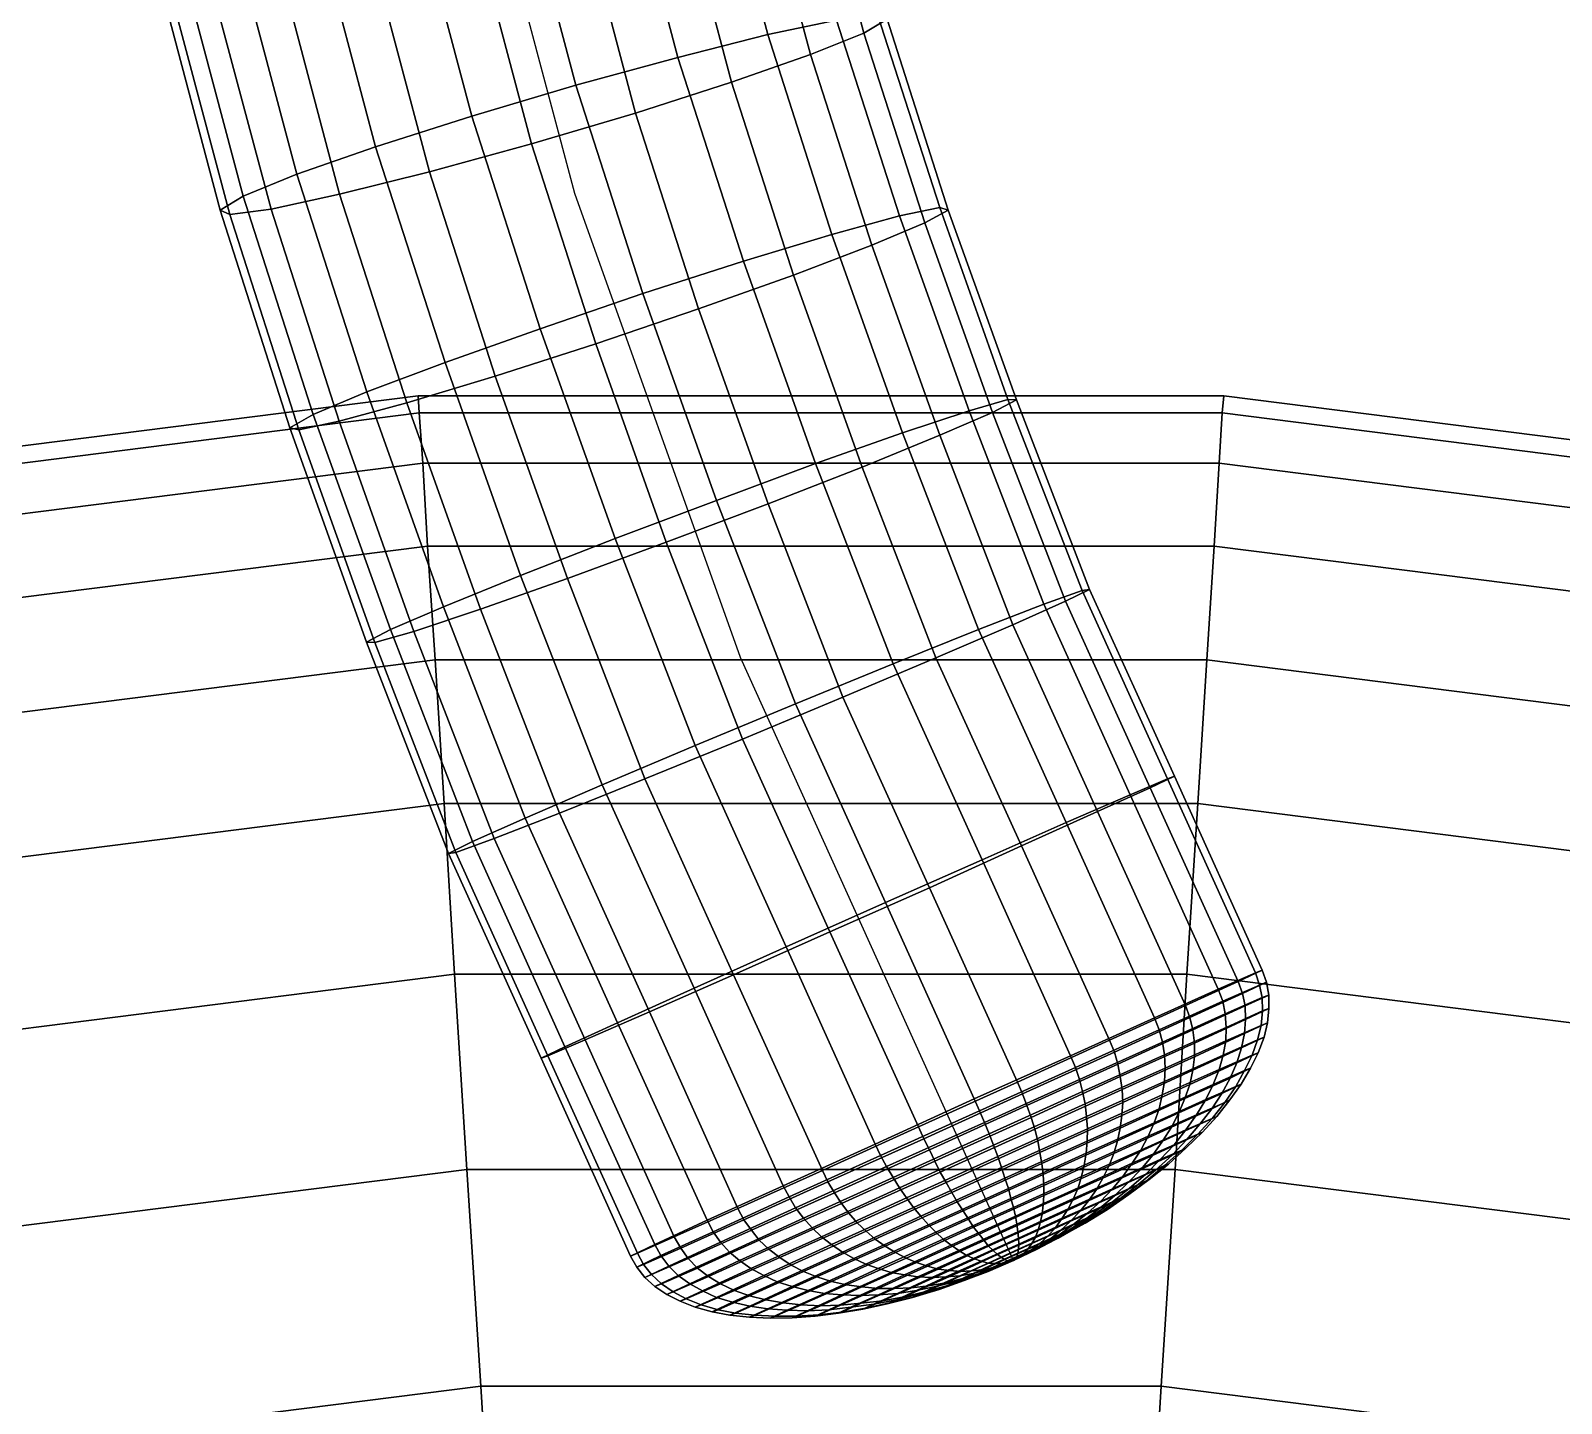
# Model space of a CAD drawing. Extents: x -12.67 to -8.75, y 8.92 to 12.36.
# Drawn here: x -11.5363 to -11.2285, y 11.4786 to 11.7547 of the extents above; entities that cross this region are included whole.
import ezdxf

# ---------------------------------------------------------------- set-up
doc = ezdxf.new("R2010")
doc.units = 0
for name, color, linetype in [('_L__A_S_1', 7, 'CONTINUOUS'), ('CAPSULE_3', 81, 'CONTINUOUS'), ('CHEST', 253, 'CONTINUOUS')]:
    doc.layers.add(name, color=color, linetype=linetype)

msp = doc.modelspace()

# ---------------------------------------------------------------- linework, layer by layer
at = {"layer": '_L__A_S_1'}
msp.add_polyline3d([(-11.3387, 11.5073, 0), (-11.3936, 11.6286, -0.0004), (-11.4269, 11.7219, -0.0043), (-11.4478, 11.8005, -0.0103), (-11.4592, 11.8658, -0.0175), (-11.464, 11.9193, -0.0253), (-11.4646, 11.9536, -0.0312), (-11.4625, 11.9951, -0.0395), (-11.4571, 12.0349, -0.0487), (-11.4485, 12.0731, -0.0589), (-11.4367, 12.1097, -0.07), (-11.4216, 12.1447, -0.0821), (-11.4034, 12.178, -0.0952), (-11.3819, 12.2097, -0.1092), (-11.3518, 12.2456, -0.1273), (-11.3171, 12.2792, -0.1468), (-11.2914, 12.3003, -0.1606), (-11.2636, 12.3203, -0.1749)], dxfattribs=at)

# ---------------------------------------------------------------- meshes
at = {"layer": 'CAPSULE_3'}
mesh = msp.add_polyface(dxfattribs=at)
corners = [(-11.402, 11.6987, -0.0714), (-11.4147, 11.7381, -0.0735), (-11.4356, 11.7319, -0.0751), (-11.4227, 11.6917, -0.0729), (-11.4252, 11.7779, -0.0766), (-11.4464, 11.7726, -0.0782), (-11.4085, 11.6518, -0.0713), (-11.4429, 11.6852, -0.0676), (-11.4284, 11.6445, -0.0659), (-11.4561, 11.7263, -0.0698), (-11.4672, 11.7679, -0.073), (-11.4607, 11.6798, -0.056), (-11.4459, 11.6383, -0.0543), (-11.4742, 11.7218, -0.0583), (-11.4855, 11.7644, -0.0616), (-11.4764, 11.81, -0.077), (-11.495, 11.8076, -0.0656), (-11.4743, 11.6761, -0.0392), (-11.4593, 11.6338, -0.0375), (-11.488, 11.7188, -0.0416), (-11.4996, 11.7624, -0.0449), (-11.5093, 11.8066, -0.0491), (-11.4824, 11.6744, -0.019), (-11.4671, 11.6316, -0.0172), (-11.4963, 11.7177, -0.0213), (-11.5081, 11.7621, -0.0247), (-11.518, 11.8071, -0.029), (-11.4842, 11.6748, 0.0029), (-11.4688, 11.6317, 0.0046), (-11.4982, 11.7186, 0.0005), (-11.5101, 11.7634, -0.003), (-11.5201, 11.8089, -0.0072), (-11.4795, 11.6775, 0.0241), (-11.464, 11.6342, 0.0259), (-11.4936, 11.7214, 0.0217), (-11.5055, 11.7663, 0.0182), (-11.5155, 11.8121, 0.0139), (-11.4687, 11.682, 0.0426), (-11.4533, 11.6388, 0.0444), (-11.4828, 11.7258, 0.0402), (-11.4947, 11.7705, 0.0368), (-11.453, 11.6879, 0.0567), (-11.4378, 11.6451, 0.0585), (-11.467, 11.7313, 0.0543), (-11.4787, 11.7756, 0.0509), (-11.4339, 11.6947, 0.0649), (-11.4188, 11.6525, 0.0666), (-11.4476, 11.7375, 0.0626), (-11.4592, 11.7811, 0.0592), (-11.4267, 11.7437, 0.0641), (-11.4132, 11.7018, 0.0664), (-11.438, 11.7864, 0.0609), (-11.4172, 11.791, 0.0557), (-11.4062, 11.7493, 0.0589)]
mesh.append_faces([[corners[k] for k in face] for face in [(0, 1, 2, 3), (1, 4, 5, 2), (6, 3, 7, 8), (3, 2, 9, 7), (2, 5, 10, 9), (8, 7, 11, 12), (7, 9, 13, 11), (9, 10, 14, 13), (10, 15, 16, 14), (12, 11, 17, 18), (11, 13, 19, 17), (13, 14, 20, 19), (14, 16, 21, 20), (18, 17, 22, 23), (17, 19, 24, 22), (19, 20, 25, 24), (20, 21, 26, 25), (23, 22, 27, 28), (22, 24, 29, 27), (24, 25, 30, 29), (25, 26, 31, 30), (28, 27, 32, 33), (27, 29, 34, 32), (29, 30, 35, 34), (30, 31, 36, 35), (33, 32, 37, 38), (32, 34, 39, 37), (34, 35, 40, 39), (38, 37, 41, 42), (37, 39, 43, 41), (39, 40, 44, 43), (42, 41, 45, 46), (41, 43, 47, 45), (43, 44, 48, 47), (45, 47, 49, 50), (47, 48, 51, 49), (49, 51, 52, 53)]])
mesh = msp.add_polyface(dxfattribs=at)
corners = [(-11.3282, 11.6399, -0.0279), (-11.3429, 11.6779, -0.029), (-11.3535, 11.6733, -0.0475), (-11.3388, 11.6352, -0.0464), (-11.3565, 11.716, -0.0306), (-11.3672, 11.7115, -0.0491), (-11.3688, 11.7542, -0.0326), (-11.3795, 11.7499, -0.0512), (-11.3789, 11.7926, -0.0356), (-11.3898, 11.7884, -0.0541), (-11.3691, 11.6669, -0.0616), (-11.3543, 11.6285, -0.0605), (-11.3829, 11.7055, -0.0632), (-11.3954, 11.7443, -0.0653), (-11.4057, 11.7833, -0.0683), (-11.388, 11.6595, -0.0698), (-11.373, 11.6206, -0.0686), (-11.402, 11.6987, -0.0714), (-11.4147, 11.7381, -0.0735), (-11.4252, 11.7779, -0.0766), (-11.4085, 11.6518, -0.0713), (-11.3932, 11.6122, -0.0701), (-11.4227, 11.6917, -0.0729), (-11.4188, 11.6525, 0.0666), (-11.4339, 11.6947, 0.0649), (-11.4132, 11.7018, 0.0664), (-11.3984, 11.6602, 0.0681), (-11.3825, 11.6193, 0.0693), (-11.3785, 11.6676, 0.0628), (-11.3629, 11.6273, 0.064), (-11.393, 11.7083, 0.0611), (-11.4267, 11.7437, 0.0641), (-11.4062, 11.7493, 0.0589), (-11.361, 11.6738, 0.0512), (-11.3457, 11.6342, 0.0523), (-11.3752, 11.7137, 0.0495), (-11.3881, 11.7539, 0.0473), (-11.4172, 11.791, 0.0557), (-11.3989, 11.7945, 0.0442), (-11.3476, 11.6782, 0.0344), (-11.3326, 11.6393, 0.0355), (-11.3616, 11.7174, 0.0328), (-11.3743, 11.7568, 0.0306), (-11.3848, 11.7966, 0.0276), (-11.3398, 11.6805, 0.0141), (-11.3249, 11.6421, 0.0152), (-11.3535, 11.7191, 0.0125), (-11.366, 11.7579, 0.0104), (-11.3763, 11.7969, 0.0074), (-11.3381, 11.6804, -0.0078), (-11.3234, 11.6423, -0.0066), (-11.3518, 11.7186, -0.0093), (-11.3641, 11.757, -0.0114), (-11.3743, 11.7956, -0.0144)]
mesh.append_faces([[corners[k] for k in face] for face in [(0, 1, 2, 3), (1, 4, 5, 2), (4, 6, 7, 5), (6, 8, 9, 7), (3, 2, 10, 11), (2, 5, 12, 10), (5, 7, 13, 12), (7, 9, 14, 13), (11, 10, 15, 16), (10, 12, 17, 15), (12, 13, 18, 17), (13, 14, 19, 18), (16, 15, 20, 21), (15, 17, 22, 20), (23, 24, 25, 26), (27, 26, 28, 29), (26, 25, 30, 28), (25, 31, 32, 30), (29, 28, 33, 34), (28, 30, 35, 33), (30, 32, 36, 35), (32, 37, 38, 36), (34, 33, 39, 40), (33, 35, 41, 39), (35, 36, 42, 41), (36, 38, 43, 42), (40, 39, 44, 45), (39, 41, 46, 44), (41, 42, 47, 46), (42, 43, 48, 47), (45, 44, 49, 50), (44, 46, 51, 49), (46, 47, 52, 51), (47, 48, 53, 52), (50, 49, 1, 0), (49, 51, 4, 1), (51, 52, 6, 4), (52, 53, 8, 6)]])
mesh = msp.add_polyface(dxfattribs=at)
corners = [(-11.3371, 11.5907, -0.0603), (-11.3543, 11.6285, -0.0605), (-11.373, 11.6206, -0.0686), (-11.3556, 11.5823, -0.0685), (-11.3379, 11.5432, -0.0684), (-11.3756, 11.5734, -0.07), (-11.3578, 11.5342, -0.0698), (-11.3932, 11.6122, -0.0701), (-11.3567, 11.5318, -0.0696), (-11.3771, 11.5254, -0.0645), (-11.376, 11.5231, -0.0643), (-11.395, 11.5648, -0.0646), (-11.4128, 11.6042, -0.0648), (-11.4085, 11.6518, -0.0713), (-11.4284, 11.6445, -0.0659), (-11.4119, 11.5573, -0.053), (-11.3941, 11.5178, -0.0528), (-11.43, 11.5973, -0.0531), (-11.4459, 11.6383, -0.0543), (-11.4248, 11.5517, -0.0362), (-11.4069, 11.5121, -0.036), (-11.4431, 11.5922, -0.0363), (-11.4593, 11.6338, -0.0375), (-11.4323, 11.5485, -0.0158), (-11.4143, 11.5088, -0.0157), (-11.4508, 11.5894, -0.016), (-11.4671, 11.6316, -0.0172), (-11.4523, 11.5892, 0.0059), (-11.4337, 11.548, 0.006), (-11.4688, 11.6317, 0.0046), (-11.4157, 11.5082, 0.0062), (-11.4289, 11.5503, 0.0273), (-11.4108, 11.5105, 0.0274), (-11.4475, 11.5916, 0.0271), (-11.464, 11.6342, 0.0259), (-11.4183, 11.5551, 0.0458), (-11.4003, 11.5154, 0.0459), (-11.4369, 11.5963, 0.0456), (-11.4533, 11.6388, 0.0444), (-11.4029, 11.5621, 0.0598), (-11.385, 11.5223, 0.06), (-11.4214, 11.603, 0.0597), (-11.4378, 11.6451, 0.0585), (-11.3844, 11.5704, 0.068), (-11.3665, 11.5307, 0.0681), (-11.4027, 11.6109, 0.0678), (-11.4188, 11.6525, 0.0666), (-11.3629, 11.524, 0.0663), (-11.3642, 11.5262, 0.0673), (-11.3445, 11.5351, 0.0688), (-11.3436, 11.5328, 0.0677), (-11.3654, 11.5284, 0.0679), (-11.3455, 11.5374, 0.0694), (-11.3466, 11.5398, 0.0696), (-11.3644, 11.5793, 0.0695), (-11.3825, 11.6193, 0.0693), (-11.3984, 11.6602, 0.0681), (-11.3629, 11.6273, 0.064), (-11.345, 11.5879, 0.0641)]
mesh.append_faces([[corners[k] for k in face] for face in [(0, 1, 2, 3), (4, 3, 5, 6), (3, 2, 7, 5), (8, 6, 9, 10), (6, 5, 11, 9), (5, 7, 12, 11), (7, 13, 14, 12), (9, 11, 15, 16), (11, 12, 17, 15), (12, 14, 18, 17), (16, 15, 19, 20), (15, 17, 21, 19), (17, 18, 22, 21), (20, 19, 23, 24), (19, 21, 25, 23), (21, 22, 26, 25), (23, 25, 27, 28), (25, 26, 29, 27), (30, 28, 31, 32), (28, 27, 33, 31), (27, 29, 34, 33), (32, 31, 35, 36), (31, 33, 37, 35), (33, 34, 38, 37), (36, 35, 39, 40), (35, 37, 41, 39), (37, 38, 42, 41), (40, 39, 43, 44), (39, 41, 45, 43), (41, 42, 46, 45), (47, 48, 49, 50), (48, 51, 52, 49), (51, 44, 53, 52), (44, 43, 54, 53), (43, 45, 55, 54), (45, 46, 56, 55), (54, 55, 57, 58)]])
mesh = msp.add_polyface(dxfattribs=at)
corners = [(-11.3112, 11.6024, -0.0278), (-11.3282, 11.6399, -0.0279), (-11.3388, 11.6352, -0.0464), (-11.3218, 11.5976, -0.0463), (-11.3041, 11.5586, -0.0462), (-11.3371, 11.5907, -0.0603), (-11.3194, 11.5516, -0.0602), (-11.3543, 11.6285, -0.0605), (-11.3178, 11.5314, -0.0487), (-11.3172, 11.5339, -0.0513), (-11.333, 11.5268, -0.0582), (-11.3327, 11.5246, -0.0553), (-11.3169, 11.5365, -0.0536), (-11.3334, 11.529, -0.0609), (-11.3167, 11.5391, -0.0556), (-11.3338, 11.5314, -0.0631), (-11.3168, 11.5417, -0.0572), (-11.3344, 11.5337, -0.065), (-11.3172, 11.5443, -0.0585), (-11.3351, 11.5361, -0.0664), (-11.3177, 11.5468, -0.0594), (-11.336, 11.5385, -0.0675), (-11.3184, 11.5492, -0.06), (-11.3369, 11.5408, -0.0681), (-11.3379, 11.5432, -0.0684), (-11.3556, 11.5823, -0.0685), (-11.3545, 11.5273, -0.0679), (-11.3534, 11.5251, -0.0664), (-11.3556, 11.5296, -0.069), (-11.3567, 11.5318, -0.0696), (-11.3578, 11.5342, -0.0698), (-11.3404, 11.5239, 0.0594), (-11.3411, 11.526, 0.0621), (-11.3238, 11.5338, 0.0573), (-11.3239, 11.5313, 0.0548), (-11.3418, 11.5282, 0.0643), (-11.324, 11.5363, 0.0594), (-11.3427, 11.5305, 0.0662), (-11.3243, 11.5388, 0.0611), (-11.3436, 11.5328, 0.0677), (-11.3248, 11.5413, 0.0625), (-11.3445, 11.5351, 0.0688), (-11.3254, 11.5437, 0.0635), (-11.3455, 11.5374, 0.0694), (-11.3262, 11.5461, 0.0641), (-11.3466, 11.5398, 0.0696), (-11.3272, 11.5485, 0.0643), (-11.3644, 11.5793, 0.0695), (-11.345, 11.5879, 0.0641), (-11.3245, 11.5265, 0.0489), (-11.3241, 11.5289, 0.052), (-11.3104, 11.535, 0.0426), (-11.3116, 11.5323, 0.04), (-11.3094, 11.5378, 0.0449), (-11.3088, 11.5406, 0.0469), (-11.3083, 11.5433, 0.0486), (-11.3082, 11.546, 0.0501), (-11.3083, 11.5487, 0.0512), (-11.3087, 11.5512, 0.052), (-11.3094, 11.5537, 0.0525), (-11.3103, 11.5561, 0.0526), (-11.3281, 11.5954, 0.0525), (-11.3629, 11.6273, 0.064), (-11.3457, 11.6342, 0.0523), (-11.3326, 11.6393, 0.0355), (-11.3152, 11.601, 0.0356), (-11.3249, 11.6421, 0.0152), (-11.3077, 11.6042, 0.0153), (-11.3063, 11.6047, -0.0065), (-11.3234, 11.6423, -0.0066)]
mesh.append_faces([[corners[k] for k in face] for face in [(0, 1, 2, 3), (4, 3, 5, 6), (3, 2, 7, 5), (8, 9, 10, 11), (9, 12, 13, 10), (12, 14, 15, 13), (14, 16, 17, 15), (16, 18, 19, 17), (18, 20, 21, 19), (20, 22, 23, 21), (22, 6, 24, 23), (6, 5, 25, 24), (17, 19, 26, 27), (19, 21, 28, 26), (21, 23, 29, 28), (23, 24, 30, 29), (31, 32, 33, 34), (32, 35, 36, 33), (35, 37, 38, 36), (37, 39, 40, 38), (39, 41, 42, 40), (41, 43, 44, 42), (43, 45, 46, 44), (45, 47, 48, 46), (49, 50, 51, 52), (50, 34, 53, 51), (34, 33, 54, 53), (33, 36, 55, 54), (36, 38, 56, 55), (38, 40, 57, 56), (40, 42, 58, 57), (42, 44, 59, 58), (44, 46, 60, 59), (46, 48, 61, 60), (48, 62, 63, 61), (61, 63, 64, 65), (65, 64, 66, 67), (68, 69, 1, 0)]])
mesh = msp.add_polyface(dxfattribs=at)
corners = [(-11.2928, 11.5501, -0.0255), (-11.2922, 11.553, -0.0262), (-11.3023, 11.5483, -0.0439), (-11.3026, 11.5456, -0.0426), (-11.292, 11.5558, -0.0268), (-11.3023, 11.551, -0.0449), (-11.2921, 11.5585, -0.0273), (-11.3026, 11.5537, -0.0456), (-11.2926, 11.561, -0.0275), (-11.3032, 11.5562, -0.046), (-11.2935, 11.5634, -0.0276), (-11.3041, 11.5586, -0.0462), (-11.3112, 11.6024, -0.0278), (-11.3218, 11.5976, -0.0463), (-11.3177, 11.5468, -0.0594), (-11.3172, 11.5443, -0.0585), (-11.3184, 11.5492, -0.06), (-11.3194, 11.5516, -0.0602), (-11.3083, 11.5433, 0.0486), (-11.3082, 11.546, 0.0501), (-11.296, 11.5515, 0.0341), (-11.2965, 11.5486, 0.0331), (-11.3083, 11.5487, 0.0512), (-11.2959, 11.5542, 0.0348), (-11.3087, 11.5512, 0.052), (-11.2961, 11.5569, 0.0354), (-11.3094, 11.5537, 0.0525), (-11.2966, 11.5595, 0.0357), (-11.3103, 11.5561, 0.0526), (-11.2975, 11.5619, 0.0358), (-11.3281, 11.5954, 0.0525), (-11.3152, 11.601, 0.0356), (-11.2973, 11.5457, 0.0319), (-11.2896, 11.5517, 0.0143), (-11.2907, 11.5486, 0.0138), (-11.2889, 11.5546, 0.0147), (-11.2886, 11.5575, 0.0151), (-11.2887, 11.5602, 0.0153), (-11.2892, 11.5627, 0.0154), (-11.29, 11.5652, 0.0155), (-11.3077, 11.6042, 0.0153), (-11.2922, 11.5455, 0.0132), (-11.2895, 11.5491, -0.0057), (-11.291, 11.546, -0.0054), (-11.2883, 11.5522, -0.0059), (-11.2876, 11.5551, -0.006), (-11.2873, 11.558, -0.0062), (-11.2873, 11.5607, -0.0063), (-11.2878, 11.5633, -0.0064), (-11.2887, 11.5657, -0.0064), (-11.3063, 11.6047, -0.0065), (-11.3249, 11.6421, 0.0152), (-11.3234, 11.6423, -0.0066), (-11.2938, 11.5471, -0.0246)]
mesh.append_faces([[corners[k] for k in face] for face in [(0, 1, 2, 3), (1, 4, 5, 2), (4, 6, 7, 5), (6, 8, 9, 7), (8, 10, 11, 9), (10, 12, 13, 11), (5, 7, 14, 15), (7, 9, 16, 14), (9, 11, 17, 16), (18, 19, 20, 21), (19, 22, 23, 20), (22, 24, 25, 23), (24, 26, 27, 25), (26, 28, 29, 27), (28, 30, 31, 29), (32, 21, 33, 34), (21, 20, 35, 33), (20, 23, 36, 35), (23, 25, 37, 36), (25, 27, 38, 37), (27, 29, 39, 38), (29, 31, 40, 39), (41, 34, 42, 43), (34, 33, 44, 42), (33, 35, 45, 44), (35, 36, 46, 45), (36, 37, 47, 46), (37, 38, 48, 47), (38, 39, 49, 48), (39, 40, 50, 49), (40, 51, 52, 50), (42, 44, 0, 53), (44, 45, 1, 0), (45, 46, 4, 1), (46, 47, 6, 4), (47, 48, 8, 6), (48, 49, 10, 8), (49, 50, 12, 10)]])
mesh = msp.add_polyface(dxfattribs=at)
corners = [(-11.3068, 11.5285, -0.0162), (-11.3039, 11.5316, -0.0179), (-11.3107, 11.5284, -0.0299), (-11.313, 11.5257, -0.0271), (-11.3012, 11.5347, -0.0195), (-11.3087, 11.5313, -0.0326), (-11.2988, 11.5378, -0.021), (-11.3069, 11.5341, -0.0351), (-11.2968, 11.5409, -0.0223), (-11.3054, 11.537, -0.0373), (-11.2951, 11.544, -0.0235), (-11.3042, 11.5399, -0.0393), (-11.2938, 11.5471, -0.0246), (-11.3032, 11.5427, -0.0411), (-11.2928, 11.5501, -0.0255), (-11.3026, 11.5456, -0.0426), (-11.3185, 11.5288, -0.0457), (-11.3195, 11.5263, -0.0425), (-11.3178, 11.5314, -0.0487), (-11.3172, 11.5339, -0.0513), (-11.3169, 11.5365, -0.0536), (-11.3167, 11.5391, -0.0556), (-11.3023, 11.5483, -0.0439), (-11.3168, 11.5417, -0.0572), (-11.3023, 11.551, -0.0449), (-11.3172, 11.5443, -0.0585), (-11.3148, 11.5269, 0.0342), (-11.3131, 11.5295, 0.0372), (-11.304, 11.5336, 0.0254), (-11.3064, 11.5306, 0.0233), (-11.3116, 11.5323, 0.04), (-11.3019, 11.5366, 0.0273), (-11.3104, 11.535, 0.0426), (-11.3, 11.5397, 0.029), (-11.3094, 11.5378, 0.0449), (-11.2985, 11.5427, 0.0306), (-11.3088, 11.5406, 0.0469), (-11.2973, 11.5457, 0.0319), (-11.3083, 11.5433, 0.0486), (-11.2965, 11.5486, 0.0331), (-11.3092, 11.5276, 0.0211), (-11.3016, 11.5327, 0.0101), (-11.3048, 11.5295, 0.0091), (-11.2987, 11.5359, 0.011), (-11.2962, 11.5391, 0.0118), (-11.294, 11.5423, 0.0126), (-11.2922, 11.5455, 0.0132), (-11.2907, 11.5486, 0.0138), (-11.3007, 11.5331, -0.0041), (-11.304, 11.5299, -0.0037), (-11.2978, 11.5363, -0.0045), (-11.2952, 11.5396, -0.0048), (-11.2929, 11.5428, -0.0051), (-11.291, 11.546, -0.0054), (-11.2895, 11.5491, -0.0057)]
mesh.append_faces([[corners[k] for k in face] for face in [(0, 1, 2, 3), (1, 4, 5, 2), (4, 6, 7, 5), (6, 8, 9, 7), (8, 10, 11, 9), (10, 12, 13, 11), (12, 14, 15, 13), (5, 7, 16, 17), (7, 9, 18, 16), (9, 11, 19, 18), (11, 13, 20, 19), (13, 15, 21, 20), (15, 22, 23, 21), (22, 24, 25, 23), (26, 27, 28, 29), (27, 30, 31, 28), (30, 32, 33, 31), (32, 34, 35, 33), (34, 36, 37, 35), (36, 38, 39, 37), (40, 29, 41, 42), (29, 28, 43, 41), (28, 31, 44, 43), (31, 33, 45, 44), (33, 35, 46, 45), (35, 37, 47, 46), (42, 41, 48, 49), (41, 43, 50, 48), (43, 44, 51, 50), (44, 45, 52, 51), (45, 46, 53, 52), (49, 48, 1, 0), (48, 50, 4, 1), (50, 51, 6, 4), (51, 52, 8, 6), (52, 53, 10, 8), (53, 54, 12, 10)]])
mesh = msp.add_polyface(dxfattribs=at)
corners = [(-11.3857, 11.5079, -0.0488), (-11.3879, 11.5096, -0.0502), (-11.4, 11.5041, -0.0342), (-11.3976, 11.5026, -0.0332), (-11.3898, 11.5114, -0.0513), (-11.4022, 11.5058, -0.035), (-11.3914, 11.5134, -0.0522), (-11.4041, 11.5077, -0.0356), (-11.3929, 11.5155, -0.0527), (-11.4056, 11.5098, -0.0359), (-11.3941, 11.5178, -0.0528), (-11.4069, 11.5121, -0.036), (-11.3885, 11.4994, -0.0291), (-11.3918, 11.5002, -0.0307), (-11.3981, 11.4974, -0.0133), (-11.3946, 11.4967, -0.0126), (-11.3948, 11.5013, -0.032), (-11.4015, 11.4984, -0.0139), (-11.4045, 11.4996, -0.0145), (-11.4071, 11.501, -0.0149), (-11.4095, 11.5026, -0.0152), (-11.4115, 11.5045, -0.0155), (-11.4131, 11.5065, -0.0156), (-11.4143, 11.5088, -0.0157), (-11.3907, 11.4963, -0.0119), (-11.3957, 11.4963, 0.005), (-11.3918, 11.4959, 0.0047), (-11.3993, 11.497, 0.0053), (-11.4027, 11.4979, 0.0055), (-11.4057, 11.4991, 0.0057), (-11.4084, 11.5005, 0.0059), (-11.4108, 11.5021, 0.006), (-11.4128, 11.5039, 0.0061), (-11.4144, 11.506, 0.0062), (-11.4157, 11.5082, 0.0062), (-11.4323, 11.5485, -0.0158), (-11.4337, 11.548, 0.006), (-11.3952, 11.4989, 0.0234), (-11.3917, 11.4981, 0.0222), (-11.3984, 11.4999, 0.0245), (-11.4012, 11.5012, 0.0254), (-11.4038, 11.5026, 0.0261), (-11.4061, 11.5043, 0.0267), (-11.408, 11.5062, 0.0271), (-11.4096, 11.5083, 0.0273), (-11.4108, 11.5105, 0.0274), (-11.3915, 11.5057, 0.0425), (-11.3889, 11.5043, 0.041), (-11.3938, 11.5073, 0.0437), (-11.3958, 11.509, 0.0447), (-11.3976, 11.511, 0.0454), (-11.3991, 11.5131, 0.0458), (-11.4003, 11.5154, 0.0459)]
mesh.append_faces([[corners[k] for k in face] for face in [(0, 1, 2, 3), (1, 4, 5, 2), (4, 6, 7, 5), (6, 8, 9, 7), (8, 10, 11, 9), (12, 13, 14, 15), (13, 16, 17, 14), (16, 3, 18, 17), (3, 2, 19, 18), (2, 5, 20, 19), (5, 7, 21, 20), (7, 9, 22, 21), (9, 11, 23, 22), (24, 15, 25, 26), (15, 14, 27, 25), (14, 17, 28, 27), (17, 18, 29, 28), (18, 19, 30, 29), (19, 20, 31, 30), (20, 21, 32, 31), (21, 22, 33, 32), (22, 23, 34, 33), (23, 35, 36, 34), (25, 27, 37, 38), (27, 28, 39, 37), (28, 29, 40, 39), (29, 30, 41, 40), (30, 31, 42, 41), (31, 32, 43, 42), (32, 33, 44, 43), (33, 34, 45, 44), (39, 40, 46, 47), (40, 41, 48, 46), (41, 42, 49, 48), (42, 43, 50, 49), (43, 44, 51, 50), (44, 45, 52, 51)]])
mesh = msp.add_polyface(dxfattribs=at)
corners = [(-11.3446, 11.5113, -0.041), (-11.3456, 11.5126, -0.0453), (-11.3582, 11.5069, -0.0418), (-11.356, 11.5062, -0.0379), (-11.3467, 11.514, -0.0493), (-11.3603, 11.5078, -0.0455), (-11.3477, 11.5156, -0.0531), (-11.3624, 11.5089, -0.049), (-11.3488, 11.5173, -0.0564), (-11.3645, 11.5102, -0.0521), (-11.35, 11.5191, -0.0595), (-11.3665, 11.5116, -0.0549), (-11.3511, 11.521, -0.0622), (-11.3683, 11.5132, -0.0574), (-11.3522, 11.523, -0.0645), (-11.3701, 11.5149, -0.0595), (-11.3534, 11.5251, -0.0664), (-11.3718, 11.5168, -0.0613), (-11.3545, 11.5273, -0.0679), (-11.3733, 11.5188, -0.0627), (-11.3556, 11.5296, -0.069), (-11.3747, 11.5209, -0.0637), (-11.3567, 11.5318, -0.0696), (-11.376, 11.5231, -0.0643), (-11.3471, 11.5052, -0.0199), (-11.3493, 11.5051, -0.0246), (-11.3558, 11.5022, -0.0202), (-11.3523, 11.5028, -0.0163), (-11.3515, 11.5053, -0.0292), (-11.3592, 11.5018, -0.0239), (-11.3538, 11.5056, -0.0336), (-11.3626, 11.5017, -0.0276), (-11.3659, 11.5017, -0.031), (-11.3692, 11.502, -0.0343), (-11.3723, 11.5024, -0.0373), (-11.3753, 11.5031, -0.0401), (-11.3782, 11.504, -0.0427), (-11.3809, 11.5051, -0.045), (-11.3834, 11.5064, -0.047), (-11.3767, 11.5007, 0.0325), (-11.38, 11.5013, 0.035), (-11.3684, 11.5066, 0.0457), (-11.3659, 11.5057, 0.0425), (-11.3551, 11.5039, 0.0273), (-11.3579, 11.504, 0.0314), (-11.3482, 11.5084, 0.0356), (-11.3467, 11.5077, 0.031), (-11.3606, 11.5044, 0.0353), (-11.3497, 11.5093, 0.0401), (-11.3633, 11.5049, 0.039), (-11.3512, 11.5104, 0.0443), (-11.3528, 11.5116, 0.0482), (-11.3543, 11.513, 0.0519), (-11.3708, 11.5077, 0.0486), (-11.3558, 11.5145, 0.0552), (-11.3731, 11.509, 0.0512), (-11.3573, 11.5162, 0.0581), (-11.3753, 11.5105, 0.0535), (-11.3588, 11.518, 0.0607), (-11.3773, 11.5121, 0.0555), (-11.3602, 11.5199, 0.063), (-11.3792, 11.5139, 0.0571), (-11.3616, 11.5219, 0.0648), (-11.3809, 11.5158, 0.0583), (-11.3629, 11.524, 0.0663), (-11.3825, 11.5179, 0.0593), (-11.3642, 11.5262, 0.0673), (-11.3838, 11.5201, 0.0598), (-11.3654, 11.5284, 0.0679), (-11.3418, 11.5282, 0.0643), (-11.3411, 11.526, 0.0621), (-11.3427, 11.5305, 0.0662), (-11.3436, 11.5328, 0.0677)]
mesh.append_faces([[corners[k] for k in face] for face in [(0, 1, 2, 3), (1, 4, 5, 2), (4, 6, 7, 5), (6, 8, 9, 7), (8, 10, 11, 9), (10, 12, 13, 11), (12, 14, 15, 13), (14, 16, 17, 15), (16, 18, 19, 17), (18, 20, 21, 19), (20, 22, 23, 21), (24, 25, 26, 27), (25, 28, 29, 26), (28, 30, 31, 29), (30, 3, 32, 31), (3, 2, 33, 32), (2, 5, 34, 33), (5, 7, 35, 34), (7, 9, 36, 35), (9, 11, 37, 36), (11, 13, 38, 37), (39, 40, 41, 42), (43, 44, 45, 46), (44, 47, 48, 45), (47, 49, 50, 48), (49, 42, 51, 50), (42, 41, 52, 51), (41, 53, 54, 52), (53, 55, 56, 54), (55, 57, 58, 56), (57, 59, 60, 58), (59, 61, 62, 60), (61, 63, 64, 62), (63, 65, 66, 64), (65, 67, 68, 66), (58, 60, 69, 70), (60, 62, 71, 69), (62, 64, 72, 71)]])
mesh = msp.add_polyface(dxfattribs=at)
corners = [(-11.3387, 11.5073), (-11.3342, 11.5095, -0.0022), (-11.335, 11.5091, -0.0036), (-11.3362, 11.5085, -0.0047), (-11.3377, 11.5079, -0.0054), (-11.3338, 11.51, -0.0094), (-11.3367, 11.5086, -0.0107), (-11.3358, 11.5096, -0.0159), (-11.3404, 11.5075, -0.0163), (-11.3398, 11.5072, -0.0109), (-11.335, 11.5107, -0.0211), (-11.3411, 11.5079, -0.0215), (-11.3343, 11.5119, -0.0261), (-11.3419, 11.5085, -0.0267), (-11.3337, 11.5134, -0.031), (-11.3428, 11.5093, -0.0317), (-11.3333, 11.5149, -0.0357), (-11.3437, 11.5102, -0.0364), (-11.3329, 11.5166, -0.0401), (-11.3446, 11.5113, -0.041), (-11.3327, 11.5185, -0.0443), (-11.3456, 11.5126, -0.0453), (-11.3326, 11.5204, -0.0483), (-11.3467, 11.514, -0.0493), (-11.3326, 11.5224, -0.0519), (-11.3477, 11.5156, -0.0531), (-11.3327, 11.5246, -0.0553), (-11.3488, 11.5173, -0.0564), (-11.333, 11.5268, -0.0582), (-11.35, 11.5191, -0.0595), (-11.3334, 11.529, -0.0609), (-11.3511, 11.521, -0.0622), (-11.3338, 11.5314, -0.0631), (-11.3522, 11.523, -0.0645), (-11.3344, 11.5337, -0.065), (-11.3534, 11.5251, -0.0664), (-11.356, 11.5062, -0.0379), (-11.3538, 11.5056, -0.0336), (-11.3425, 11.5067, 0.0159), (-11.3438, 11.5068, 0.0211), (-11.3377, 11.5096, 0.0215), (-11.3378, 11.5088, 0.0163), (-11.3452, 11.5072, 0.0261), (-11.3376, 11.5106, 0.0267), (-11.3467, 11.5077, 0.031), (-11.3377, 11.5118, 0.0316), (-11.3482, 11.5084, 0.0356), (-11.3378, 11.5131, 0.0364), (-11.3497, 11.5093, 0.0401), (-11.338, 11.5146, 0.041), (-11.3512, 11.5104, 0.0443), (-11.3383, 11.5162, 0.0453), (-11.3528, 11.5116, 0.0482), (-11.3387, 11.518, 0.0493), (-11.3543, 11.513, 0.0519), (-11.3392, 11.5198, 0.053), (-11.3558, 11.5145, 0.0552), (-11.3397, 11.5218, 0.0564), (-11.3573, 11.5162, 0.0581), (-11.3404, 11.5239, 0.0594), (-11.3588, 11.518, 0.0607), (-11.3411, 11.526, 0.0621), (-11.3383, 11.5076, 0.0055), (-11.3368, 11.5083, 0.005), (-11.338, 11.5081, 0.0109), (-11.335, 11.5095, 0.0101), (-11.3333, 11.5108, 0.015), (-11.3317, 11.5123, 0.0199), (-11.3355, 11.5089, 0.0041), (-11.3345, 11.5094, 0.0028), (-11.3339, 11.5096, 0.0012), (-11.3338, 11.5097, -0.0005)]
mesh.append_faces([[corners[k] for k in face] for face in [(0, 1, 2, 2), (0, 2, 3, 3), (0, 3, 4, 4), (3, 5, 6, 4), (6, 7, 8, 9), (7, 10, 11, 8), (10, 12, 13, 11), (12, 14, 15, 13), (14, 16, 17, 15), (16, 18, 19, 17), (18, 20, 21, 19), (20, 22, 23, 21), (22, 24, 25, 23), (24, 26, 27, 25), (26, 28, 29, 27), (28, 30, 31, 29), (30, 32, 33, 31), (32, 34, 35, 33), (17, 19, 36, 37), (38, 39, 40, 41), (39, 42, 43, 40), (42, 44, 45, 43), (44, 46, 47, 45), (46, 48, 49, 47), (48, 50, 51, 49), (50, 52, 53, 51), (52, 54, 55, 53), (54, 56, 57, 55), (56, 58, 59, 57), (58, 60, 61, 59), (0, 62, 63, 63), (62, 64, 65, 63), (64, 41, 66, 65), (41, 40, 67, 66), (0, 63, 68, 68), (0, 68, 69, 69), (0, 69, 70, 70), (0, 71, 1, 1)]])
mesh = msp.add_polyface(dxfattribs=at)
corners = [(-11.3254, 11.5143, -0.0064), (-11.3213, 11.5169, -0.0085), (-11.3245, 11.5154, -0.0142), (-11.3279, 11.5132, -0.0108), (-11.3173, 11.5197, -0.0105), (-11.3214, 11.5178, -0.0176), (-11.3136, 11.5226, -0.0125), (-11.3184, 11.5203, -0.0209), (-11.3101, 11.5255, -0.0144), (-11.3156, 11.523, -0.0241), (-11.3068, 11.5285, -0.0162), (-11.313, 11.5257, -0.0271), (-11.3272, 11.5152, -0.023), (-11.3293, 11.5133, -0.0186), (-11.3253, 11.5172, -0.0273), (-11.3236, 11.5193, -0.0314), (-11.322, 11.5216, -0.0353), (-11.3107, 11.5284, -0.0299), (-11.3207, 11.5239, -0.0391), (-11.3087, 11.5313, -0.0326), (-11.3195, 11.5263, -0.0425), (-11.3185, 11.5288, -0.0457), (-11.3326, 11.5224, -0.0519), (-11.3326, 11.5204, -0.0483), (-11.3178, 11.5314, -0.0487), (-11.3327, 11.5246, -0.0553), (-11.3289, 11.5158, 0.0292), (-11.3277, 11.5177, 0.0336), (-11.3188, 11.5217, 0.0275), (-11.3212, 11.5192, 0.0239), (-11.3266, 11.5198, 0.0378), (-11.3167, 11.5242, 0.031), (-11.3257, 11.5219, 0.0418), (-11.3148, 11.5269, 0.0342), (-11.325, 11.5242, 0.0455), (-11.3131, 11.5295, 0.0372), (-11.3245, 11.5265, 0.0489), (-11.3116, 11.5323, 0.04), (-11.3265, 11.5147, 0.0163), (-11.3237, 11.5169, 0.0202), (-11.3188, 11.5191, 0.0137), (-11.3225, 11.5165, 0.0111), (-11.3154, 11.5218, 0.0163), (-11.3121, 11.5247, 0.0187), (-11.3092, 11.5276, 0.0211), (-11.3064, 11.5306, 0.0233), (-11.3263, 11.5139, 0.0084), (-11.3202, 11.5175, 0.0048), (-11.3246, 11.5147, 0.0036), (-11.316, 11.5204, 0.006), (-11.312, 11.5233, 0.0071), (-11.3083, 11.5264, 0.0081), (-11.3048, 11.5295, 0.0091), (-11.3198, 11.5176, -0.0019), (-11.3243, 11.5148, -0.0015), (-11.3155, 11.5206, -0.0024), (-11.3114, 11.5236, -0.0029), (-11.3075, 11.5267, -0.0033), (-11.304, 11.5299, -0.0037)]
mesh.append_faces([[corners[k] for k in face] for face in [(0, 1, 2, 3), (1, 4, 5, 2), (4, 6, 7, 5), (6, 8, 9, 7), (8, 10, 11, 9), (2, 5, 12, 13), (5, 7, 14, 12), (7, 9, 15, 14), (9, 11, 16, 15), (11, 17, 18, 16), (17, 19, 20, 18), (20, 21, 22, 23), (21, 24, 25, 22), (26, 27, 28, 29), (27, 30, 31, 28), (30, 32, 33, 31), (32, 34, 35, 33), (34, 36, 37, 35), (38, 39, 40, 41), (39, 29, 42, 40), (29, 28, 43, 42), (28, 31, 44, 43), (31, 33, 45, 44), (46, 41, 47, 48), (41, 40, 49, 47), (40, 42, 50, 49), (42, 43, 51, 50), (43, 44, 52, 51), (48, 47, 53, 54), (47, 49, 55, 53), (49, 50, 56, 55), (50, 51, 57, 56), (51, 52, 58, 57), (54, 53, 1, 0), (53, 55, 4, 1), (55, 56, 6, 4), (56, 57, 8, 6), (57, 58, 10, 8)]])
mesh = msp.add_polyface(dxfattribs=at)
corners = [(-11.3683, 11.5132, -0.0574), (-11.3701, 11.5149, -0.0595), (-11.3857, 11.5079, -0.0488), (-11.3834, 11.5064, -0.047), (-11.3718, 11.5168, -0.0613), (-11.3879, 11.5096, -0.0502), (-11.3733, 11.5188, -0.0627), (-11.3898, 11.5114, -0.0513), (-11.3747, 11.5209, -0.0637), (-11.3914, 11.5134, -0.0522), (-11.376, 11.5231, -0.0643), (-11.3929, 11.5155, -0.0527), (-11.3771, 11.5254, -0.0645), (-11.3941, 11.5178, -0.0528), (-11.3723, 11.5024, -0.0373), (-11.3753, 11.5031, -0.0401), (-11.385, 11.4988, -0.0273), (-11.3814, 11.4984, -0.0254), (-11.3782, 11.504, -0.0427), (-11.3885, 11.4994, -0.0291), (-11.3809, 11.5051, -0.045), (-11.3918, 11.5002, -0.0307), (-11.3948, 11.5013, -0.032), (-11.3976, 11.5026, -0.0332), (-11.3735, 11.4983, -0.0211), (-11.3775, 11.4982, -0.0233), (-11.3823, 11.4961, -0.0101), (-11.3778, 11.4964, -0.0092), (-11.3866, 11.4961, -0.011), (-11.3907, 11.4963, -0.0119), (-11.3946, 11.4967, -0.0126), (-11.3732, 11.4969, -0.0082), (-11.3786, 11.4961, 0.0037), (-11.3739, 11.4967, 0.0033), (-11.3832, 11.4958, 0.004), (-11.3876, 11.4957, 0.0044), (-11.3918, 11.4959, 0.0047), (-11.3801, 11.4972, 0.0178), (-11.3758, 11.4974, 0.0162), (-11.3842, 11.4973, 0.0194), (-11.3881, 11.4976, 0.0209), (-11.3957, 11.4963, 0.005), (-11.3917, 11.4981, 0.0222), (-11.3767, 11.5007, 0.0325), (-11.3732, 11.5004, 0.0299), (-11.38, 11.5013, 0.035), (-11.3832, 11.5021, 0.0372), (-11.3952, 11.4989, 0.0234), (-11.3862, 11.503, 0.0392), (-11.3984, 11.4999, 0.0245), (-11.3889, 11.5043, 0.041), (-11.3708, 11.5077, 0.0486), (-11.3684, 11.5066, 0.0457), (-11.3731, 11.509, 0.0512), (-11.3753, 11.5105, 0.0535), (-11.3915, 11.5057, 0.0425), (-11.3773, 11.5121, 0.0555), (-11.3938, 11.5073, 0.0437), (-11.3792, 11.5139, 0.0571), (-11.3958, 11.509, 0.0447), (-11.3809, 11.5158, 0.0583), (-11.3976, 11.511, 0.0454), (-11.3825, 11.5179, 0.0593), (-11.3991, 11.5131, 0.0458), (-11.3838, 11.5201, 0.0598), (-11.4003, 11.5154, 0.0459), (-11.385, 11.5223, 0.06), (-11.3665, 11.5307, 0.0681), (-11.3654, 11.5284, 0.0679)]
mesh.append_faces([[corners[k] for k in face] for face in [(0, 1, 2, 3), (1, 4, 5, 2), (4, 6, 7, 5), (6, 8, 9, 7), (8, 10, 11, 9), (10, 12, 13, 11), (14, 15, 16, 17), (15, 18, 19, 16), (18, 20, 21, 19), (20, 3, 22, 21), (3, 2, 23, 22), (24, 25, 26, 27), (25, 17, 28, 26), (17, 16, 29, 28), (16, 19, 30, 29), (31, 27, 32, 33), (27, 26, 34, 32), (26, 28, 35, 34), (28, 29, 36, 35), (32, 34, 37, 38), (34, 35, 39, 37), (35, 36, 40, 39), (36, 41, 42, 40), (37, 39, 43, 44), (39, 40, 45, 43), (40, 42, 46, 45), (42, 47, 48, 46), (47, 49, 50, 48), (45, 46, 51, 52), (46, 48, 53, 51), (48, 50, 54, 53), (50, 55, 56, 54), (55, 57, 58, 56), (57, 59, 60, 58), (59, 61, 62, 60), (61, 63, 64, 62), (63, 65, 66, 64), (64, 66, 67, 68)]])
mesh = msp.add_polyface(dxfattribs=at)
corners = [(-11.3342, 11.5095, -0.0022), (-11.3297, 11.5118, -0.0043), (-11.3314, 11.5111, -0.0072), (-11.335, 11.5091, -0.0036), (-11.3254, 11.5143, -0.0064), (-11.3279, 11.5132, -0.0108), (-11.3338, 11.51, -0.0094), (-11.3362, 11.5085, -0.0047), (-11.3315, 11.5115, -0.014), (-11.3245, 11.5154, -0.0142), (-11.3293, 11.5133, -0.0186), (-11.3358, 11.5096, -0.0159), (-11.3367, 11.5086, -0.0107), (-11.335, 11.5107, -0.0211), (-11.3272, 11.5152, -0.023), (-11.3343, 11.5119, -0.0261), (-11.3253, 11.5172, -0.0273), (-11.3337, 11.5134, -0.031), (-11.3236, 11.5193, -0.0314), (-11.3333, 11.5149, -0.0357), (-11.322, 11.5216, -0.0353), (-11.3329, 11.5166, -0.0401), (-11.3207, 11.5239, -0.0391), (-11.3327, 11.5185, -0.0443), (-11.3195, 11.5263, -0.0425), (-11.3326, 11.5204, -0.0483), (-11.3377, 11.5096, 0.0215), (-11.3376, 11.5106, 0.0267), (-11.3302, 11.514, 0.0246), (-11.3317, 11.5123, 0.0199), (-11.3377, 11.5118, 0.0316), (-11.3289, 11.5158, 0.0292), (-11.3378, 11.5131, 0.0364), (-11.3277, 11.5177, 0.0336), (-11.338, 11.5146, 0.041), (-11.3266, 11.5198, 0.0378), (-11.3383, 11.5162, 0.0453), (-11.3257, 11.5219, 0.0418), (-11.3387, 11.518, 0.0493), (-11.325, 11.5242, 0.0455), (-11.3392, 11.5198, 0.053), (-11.3245, 11.5265, 0.0489), (-11.3397, 11.5218, 0.0564), (-11.3241, 11.5289, 0.052), (-11.3404, 11.5239, 0.0594), (-11.3239, 11.5313, 0.0548), (-11.3368, 11.5083, 0.005), (-11.335, 11.5095, 0.0101), (-11.3324, 11.5107, 0.0082), (-11.3355, 11.5089, 0.0041), (-11.3333, 11.5108, 0.015), (-11.3293, 11.5126, 0.0123), (-11.3265, 11.5147, 0.0163), (-11.3237, 11.5169, 0.0202), (-11.3212, 11.5192, 0.0239), (-11.3304, 11.5116, 0.0056), (-11.3345, 11.5094, 0.0028), (-11.3263, 11.5139, 0.0084), (-11.3225, 11.5165, 0.0111), (-11.3292, 11.5121, 0.0024), (-11.3339, 11.5096, 0.0012), (-11.3246, 11.5147, 0.0036), (-11.3387, 11.5073), (-11.3338, 11.5097, -0.0005), (-11.329, 11.5122, -0.001), (-11.3243, 11.5148, -0.0015)]
mesh.append_faces([[corners[k] for k in face] for face in [(0, 1, 2, 3), (1, 4, 5, 2), (3, 2, 6, 7), (2, 5, 8, 6), (5, 9, 10, 8), (6, 8, 11, 12), (8, 10, 13, 11), (10, 14, 15, 13), (14, 16, 17, 15), (16, 18, 19, 17), (18, 20, 21, 19), (20, 22, 23, 21), (22, 24, 25, 23), (26, 27, 28, 29), (27, 30, 31, 28), (30, 32, 33, 31), (32, 34, 35, 33), (34, 36, 37, 35), (36, 38, 39, 37), (38, 40, 41, 39), (40, 42, 43, 41), (42, 44, 45, 43), (46, 47, 48, 49), (47, 50, 51, 48), (50, 29, 52, 51), (29, 28, 53, 52), (28, 31, 54, 53), (49, 48, 55, 56), (48, 51, 57, 55), (51, 52, 58, 57), (56, 55, 59, 60), (55, 57, 61, 59), (62, 60, 63, 63), (60, 59, 64, 63), (59, 61, 65, 64), (63, 64, 1, 0), (64, 65, 4, 1)]])
mesh = msp.add_polyface(dxfattribs=at)
corners = [(-11.3387, 11.5073), (-11.3377, 11.5079, -0.0054), (-11.3392, 11.5072, -0.0055), (-11.3367, 11.5086, -0.0107), (-11.3398, 11.5072, -0.0109), (-11.3407, 11.5065, -0.0051), (-11.3428, 11.5059, -0.0101), (-11.3404, 11.5075, -0.0163), (-11.3449, 11.5054, -0.015), (-11.3411, 11.5079, -0.0215), (-11.3471, 11.5052, -0.0199), (-11.3419, 11.5085, -0.0267), (-11.3493, 11.5051, -0.0246), (-11.3428, 11.5093, -0.0317), (-11.3515, 11.5053, -0.0292), (-11.3437, 11.5102, -0.0364), (-11.3538, 11.5056, -0.0336), (-11.3421, 11.5059, -0.0041), (-11.3455, 11.5047, -0.0082), (-11.3489, 11.5037, -0.0123), (-11.3523, 11.5028, -0.0163), (-11.3431, 11.5054, -0.0028), (-11.3475, 11.5038, -0.0056), (-11.3519, 11.5023, -0.0084), (-11.3437, 11.5052, -0.0012), (-11.3486, 11.5033, -0.0024), (-11.3438, 11.5051, 0.0005), (-11.3488, 11.5032, 0.001), (-11.3434, 11.5053, 0.0022), (-11.3481, 11.5035, 0.0043), (-11.3426, 11.5057, 0.0036), (-11.3464, 11.5043, 0.0072), (-11.3528, 11.5019, 0.0064), (-11.3503, 11.5031, 0.0107), (-11.3414, 11.5063, 0.0047), (-11.344, 11.5054, 0.0094), (-11.3468, 11.5047, 0.014), (-11.3399, 11.5069, 0.0054), (-11.3411, 11.5067, 0.0107), (-11.3425, 11.5067, 0.0159), (-11.3495, 11.5042, 0.0186), (-11.3438, 11.5068, 0.0211), (-11.3523, 11.504, 0.023), (-11.3452, 11.5072, 0.0261), (-11.3551, 11.5039, 0.0273), (-11.3467, 11.5077, 0.031), (-11.3383, 11.5076, 0.0055), (-11.338, 11.5081, 0.0109), (-11.3378, 11.5088, 0.0163)]
mesh.append_faces([[corners[k] for k in face] for face in [(0, 1, 2, 2), (1, 3, 4, 2), (0, 2, 5, 5), (2, 4, 6, 5), (4, 7, 8, 6), (7, 9, 10, 8), (9, 11, 12, 10), (11, 13, 14, 12), (13, 15, 16, 14), (0, 5, 17, 17), (5, 6, 18, 17), (6, 8, 19, 18), (8, 10, 20, 19), (0, 17, 21, 21), (17, 18, 22, 21), (18, 19, 23, 22), (0, 21, 24, 24), (21, 22, 25, 24), (0, 24, 26, 26), (24, 25, 27, 26), (0, 26, 28, 28), (26, 27, 29, 28), (0, 28, 30, 30), (28, 29, 31, 30), (29, 32, 33, 31), (0, 30, 34, 34), (30, 31, 35, 34), (31, 33, 36, 35), (0, 34, 37, 37), (34, 35, 38, 37), (35, 36, 39, 38), (36, 40, 41, 39), (40, 42, 43, 41), (42, 44, 45, 43), (0, 37, 46, 46), (37, 38, 47, 46), (38, 39, 48, 47)]])
mesh = msp.add_polyface(dxfattribs=at)
corners = [(-11.3489, 11.5037, -0.0123), (-11.3523, 11.5028, -0.0163), (-11.3563, 11.5011, -0.0111), (-11.3519, 11.5023, -0.0084), (-11.3558, 11.5022, -0.0202), (-11.3607, 11.5, -0.0137), (-11.3592, 11.5018, -0.0239), (-11.365, 11.4992, -0.0163), (-11.3626, 11.5017, -0.0276), (-11.3693, 11.4987, -0.0188), (-11.3659, 11.5017, -0.031), (-11.3735, 11.4983, -0.0211), (-11.3692, 11.502, -0.0343), (-11.3775, 11.4982, -0.0233), (-11.3723, 11.5024, -0.0373), (-11.3814, 11.4984, -0.0254), (-11.3475, 11.5038, -0.0056), (-11.3536, 11.5015, -0.0036), (-11.3486, 11.5033, -0.0024), (-11.3586, 11.5, -0.0048), (-11.3636, 11.4988, -0.006), (-11.3684, 11.4977, -0.0071), (-11.3732, 11.4969, -0.0082), (-11.3778, 11.4964, -0.0092), (-11.3539, 11.5014, 0.0015), (-11.3488, 11.5032, 0.001), (-11.359, 11.4999, 0.0019), (-11.3641, 11.4986, 0.0024), (-11.369, 11.4975, 0.0028), (-11.3739, 11.4967, 0.0033), (-11.3528, 11.5019, 0.0064), (-11.3481, 11.5035, 0.0043), (-11.3575, 11.5006, 0.0085), (-11.3622, 11.4994, 0.0105), (-11.3668, 11.4985, 0.0125), (-11.3714, 11.4979, 0.0144), (-11.3786, 11.4961, 0.0037), (-11.3758, 11.4974, 0.0162), (-11.3543, 11.5021, 0.0142), (-11.3503, 11.5031, 0.0107), (-11.3582, 11.5013, 0.0176), (-11.362, 11.5007, 0.0209), (-11.3658, 11.5004, 0.024), (-11.3696, 11.5003, 0.0271), (-11.3801, 11.4972, 0.0178), (-11.3732, 11.5004, 0.0299), (-11.3495, 11.5042, 0.0186), (-11.3468, 11.5047, 0.014), (-11.3523, 11.504, 0.023), (-11.3551, 11.5039, 0.0273), (-11.3579, 11.504, 0.0314), (-11.3606, 11.5044, 0.0353), (-11.3633, 11.5049, 0.039), (-11.3767, 11.5007, 0.0325), (-11.3659, 11.5057, 0.0425)]
mesh.append_faces([[corners[k] for k in face] for face in [(0, 1, 2, 3), (1, 4, 5, 2), (4, 6, 7, 5), (6, 8, 9, 7), (8, 10, 11, 9), (10, 12, 13, 11), (12, 14, 15, 13), (16, 3, 17, 18), (3, 2, 19, 17), (2, 5, 20, 19), (5, 7, 21, 20), (7, 9, 22, 21), (9, 11, 23, 22), (18, 17, 24, 25), (17, 19, 26, 24), (19, 20, 27, 26), (20, 21, 28, 27), (21, 22, 29, 28), (25, 24, 30, 31), (24, 26, 32, 30), (26, 27, 33, 32), (27, 28, 34, 33), (28, 29, 35, 34), (29, 36, 37, 35), (30, 32, 38, 39), (32, 33, 40, 38), (33, 34, 41, 40), (34, 35, 42, 41), (35, 37, 43, 42), (37, 44, 45, 43), (39, 38, 46, 47), (38, 40, 48, 46), (40, 41, 49, 48), (41, 42, 50, 49), (42, 43, 51, 50), (43, 45, 52, 51), (45, 53, 54, 52)]])
at = {"layer": 'CHEST'}
mesh = msp.add_polyface(dxfattribs=at)
corners = [(-11.2964, 11.6812, -0.0688), (-11.2967, 11.6778, -0.015), (-11.4582, 11.6778, -0.015), (-11.4584, 11.6812, -0.0688), (-11.2973, 11.6677, 0.038), (-11.4575, 11.6677, 0.038), (-11.2983, 11.651, 0.0894), (-11.2998, 11.6281, 0.1382), (-11.455, 11.6281, 0.1382), (-11.4565, 11.651, 0.0894), (-11.3016, 11.5992, 0.1838), (-11.4532, 11.5992, 0.1838), (-11.3038, 11.5649, 0.2254), (-11.4511, 11.5649, 0.2254), (-11.3062, 11.5256, 0.2623), (-11.4486, 11.5256, 0.2623), (-11.309, 11.482, 0.2941), (-11.4458, 11.482, 0.2941), (-11.3119, 11.4348, 0.3201), (-11.4429, 11.4348, 0.3201), (-11.3151, 11.3848, 0.3399), (-11.4397, 11.3848, 0.3399), (-11.3184, 11.3326, 0.3533), (-11.4364, 11.3326, 0.3533), (-11.3217, 11.2791, -0.4978), (-11.3184, 11.3326, -0.491), (-11.4364, 11.3326, -0.491), (-11.4331, 11.2791, -0.4978), (-11.3062, 11.5256, -0.4), (-11.3038, 11.5649, -0.3631), (-11.4511, 11.5649, -0.3631), (-11.4486, 11.5256, -0.4), (-11.3016, 11.5992, -0.3215), (-11.4532, 11.5992, -0.3215), (-11.2973, 11.6677, -0.1757), (-11.2967, 11.6778, -0.1227), (-11.4582, 11.6778, -0.1227), (-11.4575, 11.6677, -0.1757), (-11.6184, 11.6575, -0.015), (-11.619, 11.6609, -0.0688), (-11.6165, 11.6476, 0.038), (-11.6134, 11.6312, 0.0894), (-11.6091, 11.6086, 0.1382), (-11.6036, 11.5802, 0.1838), (-11.5972, 11.5464, 0.2254), (-11.5898, 11.5078, 0.2623), (-11.5816, 11.4649, 0.2941), (-11.5728, 11.4184, 0.3201), (-11.5634, 11.3691, 0.3399), (-11.5536, 11.3178, 0.3533), (-11.4397, 11.3848, -0.4776), (-11.5634, 11.3691, -0.4776), (-11.5536, 11.3178, -0.491), (-11.4429, 11.4348, -0.4577), (-11.5728, 11.4184, -0.4577), (-11.4458, 11.482, -0.4317), (-11.5816, 11.4649, -0.4317), (-11.5898, 11.5078, -0.4), (-11.5972, 11.5464, -0.3631), (-11.6036, 11.5802, -0.3215), (-11.455, 11.6281, -0.2759), (-11.6091, 11.6086, -0.2759), (-11.4565, 11.651, -0.2271), (-11.6134, 11.6312, -0.2271), (-11.6165, 11.6476, -0.1757), (-11.6184, 11.6575, -0.1227), (-11.6679, 11.2884, 0.3533), (-11.6841, 11.3381, 0.3399), (-11.6841, 11.3381, -0.4776), (-11.6679, 11.2884, -0.491), (-11.6996, 11.3859, -0.4577)]
mesh.append_faces([[corners[k] for k in face] for face in [(0, 1, 2, 3), (1, 4, 5, 2), (6, 7, 8, 9), (7, 10, 11, 8), (10, 12, 13, 11), (12, 14, 15, 13), (14, 16, 17, 15), (16, 18, 19, 17), (18, 20, 21, 19), (20, 22, 23, 21), (24, 25, 26, 27), (28, 29, 30, 31), (29, 32, 33, 30), (34, 35, 36, 37), (35, 0, 3, 36), (3, 2, 38, 39), (2, 5, 40, 38), (5, 9, 41, 40), (9, 8, 42, 41), (8, 11, 43, 42), (11, 13, 44, 43), (13, 15, 45, 44), (15, 17, 46, 45), (17, 19, 47, 46), (19, 21, 48, 47), (21, 23, 49, 48), (26, 50, 51, 52), (50, 53, 54, 51), (53, 55, 56, 54), (55, 31, 57, 56), (31, 30, 58, 57), (30, 33, 59, 58), (33, 60, 61, 59), (60, 62, 63, 61), (62, 37, 64, 63), (37, 36, 65, 64), (36, 3, 39, 65), (48, 49, 66, 67), (52, 51, 68, 69), (51, 54, 70, 68)]])
mesh = msp.add_polyface(dxfattribs=at)
corners = [(-11.0406, 11.4309, 0.2941), (-11.0552, 11.3859, 0.3201), (-11.182, 11.4184, 0.3201), (-11.1732, 11.4649, 0.2941), (-11.0707, 11.3381, 0.3399), (-11.1914, 11.3691, 0.3399), (-11.0869, 11.2884, 0.3533), (-11.2012, 11.3178, 0.3533), (-11.1034, 11.2375, -0.4978), (-11.0869, 11.2884, -0.491), (-11.2012, 11.3178, -0.491), (-11.2113, 11.2652, -0.4978), (-11.0707, 11.3381, -0.4776), (-11.1914, 11.3691, -0.4776), (-11.0552, 11.3859, -0.4577), (-11.182, 11.4184, -0.4577), (-11.1358, 11.6609, -0.0688), (-11.1364, 11.6575, -0.015), (-11.2967, 11.6778, -0.015), (-11.2964, 11.6812, -0.0688), (-11.1383, 11.6476, 0.038), (-11.2973, 11.6677, 0.038), (-11.1415, 11.6312, 0.0894), (-11.2983, 11.651, 0.0894), (-11.1458, 11.6086, 0.1382), (-11.2998, 11.6281, 0.1382), (-11.1512, 11.5802, 0.1838), (-11.3016, 11.5992, 0.1838), (-11.1576, 11.5464, 0.2254), (-11.3038, 11.5649, 0.2254), (-11.165, 11.5078, 0.2623), (-11.3062, 11.5256, 0.2623), (-11.309, 11.482, 0.2941), (-11.3119, 11.4348, 0.3201), (-11.3151, 11.3848, 0.3399), (-11.3184, 11.3326, 0.3533), (-11.2113, 11.2652, 0.3601), (-11.3217, 11.2791, 0.3601), (-11.3184, 11.3326, -0.491), (-11.3217, 11.2791, -0.4978), (-11.3151, 11.3848, -0.4776), (-11.3119, 11.4348, -0.4577), (-11.1732, 11.4649, -0.4317), (-11.309, 11.482, -0.4317), (-11.165, 11.5078, -0.4), (-11.3062, 11.5256, -0.4), (-11.1576, 11.5464, -0.3631), (-11.3038, 11.5649, -0.3631), (-11.1512, 11.5802, -0.3215), (-11.3016, 11.5992, -0.3215), (-11.1458, 11.6086, -0.2759), (-11.2998, 11.6281, -0.2759), (-11.1415, 11.6312, -0.2271), (-11.2983, 11.651, -0.2271), (-11.1383, 11.6476, -0.1757), (-11.2973, 11.6677, -0.1757), (-11.1364, 11.6575, -0.1227), (-11.2967, 11.6778, -0.1227), (-11.4565, 11.651, 0.0894), (-11.4575, 11.6677, 0.038), (-11.4331, 11.2791, 0.3601), (-11.4364, 11.3326, 0.3533), (-11.4397, 11.3848, -0.4776), (-11.4364, 11.3326, -0.491), (-11.4429, 11.4348, -0.4577), (-11.4458, 11.482, -0.4317), (-11.4486, 11.5256, -0.4), (-11.455, 11.6281, -0.2759), (-11.4532, 11.5992, -0.3215), (-11.4565, 11.651, -0.2271), (-11.4575, 11.6677, -0.1757)]
mesh.append_faces([[corners[k] for k in face] for face in [(0, 1, 2, 3), (1, 4, 5, 2), (4, 6, 7, 5), (8, 9, 10, 11), (9, 12, 13, 10), (12, 14, 15, 13), (16, 17, 18, 19), (17, 20, 21, 18), (20, 22, 23, 21), (22, 24, 25, 23), (24, 26, 27, 25), (26, 28, 29, 27), (28, 30, 31, 29), (30, 3, 32, 31), (3, 2, 33, 32), (2, 5, 34, 33), (5, 7, 35, 34), (7, 36, 37, 35), (11, 10, 38, 39), (10, 13, 40, 38), (13, 15, 41, 40), (15, 42, 43, 41), (42, 44, 45, 43), (44, 46, 47, 45), (46, 48, 49, 47), (48, 50, 51, 49), (50, 52, 53, 51), (52, 54, 55, 53), (54, 56, 57, 55), (56, 16, 19, 57), (21, 23, 58, 59), (35, 37, 60, 61), (38, 40, 62, 63), (40, 41, 64, 62), (41, 43, 65, 64), (43, 45, 66, 65), (49, 51, 67, 68), (51, 53, 69, 67), (53, 55, 70, 69)]])

doc.saveas('drawing.dxf')
